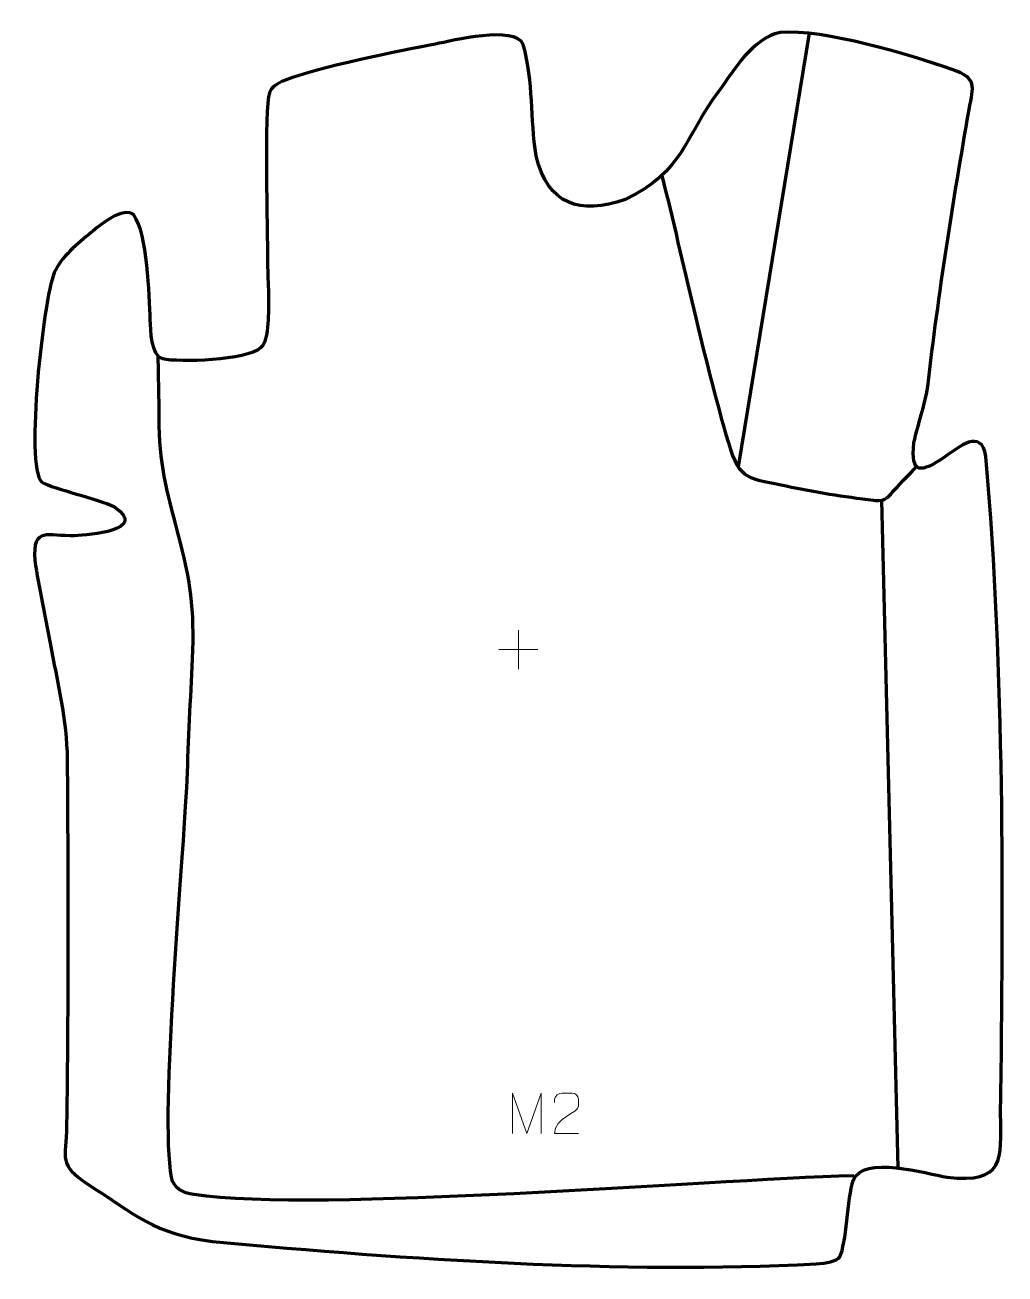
# Model space of a CAD drawing. Header units: millimetres. Extents: x -293 to 311, y -394 to 375.
import ezdxf

# ---------------------------------------------------------------- set-up
doc = ezdxf.new("R2010")
doc.units = ezdxf.units.MM
doc.header["$MEASUREMENT"] = 0
doc.layers.add('layer 2', color=7, linetype='Continuous')
doc.layers.add('layer 3', color=7, linetype='Continuous')

msp = doc.modelspace()

# ---------------------------------------------------------------- linework, layer by layer
at = {"layer": 'layer 2', "color": 142, "lineweight": 158}
for points in [[(189.981, 369.9779), (189.981, 369.9779), (146.3366, 102.7846), (146.3366, 102.7846)], [(234.5126, 82.4294), (234.5126, 82.4294), (244.6966, -329.0806), (244.6966, -329.0806)]]:
    msp.add_open_spline(points, degree=3, dxfattribs=at)
for points, knots in [([(99.2512, 282.3566), (112.8705, 227.7459), (124.386, 171.6123), (140.1998, 117.6958), (140.1998, 117.6958), (147.2137, 93.7822), (152.7655, 96.1421), (175.7387, 91.149), (175.7387, 91.149), (193.9003, 87.2016), (211.1745, 84.5314), (229.6202, 82.3792), (229.6202, 82.3792), (229.6202, 82.3792), (231.1041, 82.2094), (231.1041, 82.2094), (231.1041, 82.2094), (237.079, 81.5402), (239.1075, 84.926), (242.6941, 88.8385), (242.6941, 88.8385), (247.1978, 93.5607), (251.7015, 98.2828), (256.2052, 103.005)], [0, 0, 0, 0, 0.14285714, 0.14285714, 0.14285714, 0.14285714, 0.28571429, 0.28571429, 0.28571429, 0.28571429, 0.42857143, 0.42857143, 0.42857143, 0.42857143, 0.57142857, 0.57142857, 0.57142857, 0.57142857, 0.71428571, 0.71428571, 0.71428571, 0.71428571, 1, 1, 1, 1]), ([(217.5218, -333.8584), (123.9179, -336.574), (-111.7665, -356.7933), (-189.0852, -345.4849), (-189.0852, -345.4849), (-195.9881, -344.4754), (-201.5725, -341.6306), (-202.8401, -334.8777), (-202.8401, -334.8777), (-210.2004, -295.6684), (-195.3135, -138.5851), (-193.2998, -90.1273), (-193.2998, -90.1273), (-192.265, -65.2268), (-191.1676, -40.3302), (-189.972, -15.4369), (-189.972, -15.4369), (-188.4678, 15.5432), (-191.1025, 32.4841), (-198.9413, 62.3101), (-198.9413, 62.3101), (-206.0449, 88.9745), (-210.3019, 105.066), (-210.5509, 133.2233), (-210.5509, 133.2233), (-210.5548, 137.2643), (-210.548, 141.3005), (-210.5795, 145.3418), (-210.5795, 145.3418), (-210.7332, 152.9052), (-210.8869, 160.4687), (-211.0405, 168.0321), (-211.0405, 168.0321), (-211.0405, 168.0321), (-211.102, 171.0575), (-211.102, 171.0575)], [0, 0, 0, 0, 0.1, 0.1, 0.1, 0.1, 0.2, 0.2, 0.2, 0.2, 0.3, 0.3, 0.3, 0.3, 0.4, 0.4, 0.4, 0.4, 0.5, 0.5, 0.5, 0.5, 0.6, 0.6, 0.6, 0.6, 0.7, 0.7, 0.7, 0.7, 0.8, 0.8, 0.8, 0.8, 1, 1, 1, 1])]:
    msp.add_open_spline(points, degree=3, knots=knots, dxfattribs=at)
at = {"layer": 'layer 2', "color": 250, "lineweight": 9}
for points in [[(10.8708, 2.261), (10.8708, 2.261), (10.8708, -21.7169), (10.8708, -21.7169)], [(-1.1181, -9.728), (-1.1181, -9.728), (22.8598, -9.728), (22.8598, -9.728)]]:
    msp.add_open_spline(points, degree=3, dxfattribs=at)
for points, knots in [([(7.2001, -307.8561), (7.2001, -307.8561), (7.2001, -282.8982), (7.2001, -282.8982), (7.2001, -282.8982), (7.2001, -282.8982), (16.1252, -307.8561), (16.1252, -307.8561), (16.1252, -307.8561), (16.1252, -307.8561), (24.8851, -282.8987), (24.8851, -282.8987), (24.8851, -282.8987), (24.8851, -282.8987), (24.8851, -307.8561), (24.8851, -307.8561)], [0, 0, 0, 0, 0.2, 0.2, 0.2, 0.2, 0.4, 0.4, 0.4, 0.4, 0.6, 0.6, 0.6, 0.6, 1, 1, 1, 1]), ([(47.8766, -307.8645), (42.9622, -307.8642), (38.0478, -307.8642), (33.1337, -307.8645), (33.1337, -307.8645), (33.1337, -297.9322), (47.7847, -295.291), (47.8766, -290.9807), (47.8766, -290.9807), (47.8763, -289.5566), (47.8763, -288.1329), (47.8766, -286.7096), (47.8766, -286.7096), (47.8597, -284.6325), (45.7369, -282.9077), (44.0659, -282.8904), (44.0659, -282.8904), (41.9927, -282.8908), (39.9198, -282.8908), (37.8474, -282.8904), (37.8474, -282.8904), (36.0253, -282.8739), (33.2006, -284.666), (33.1337, -286.7596), (33.1337, -286.7596), (33.1337, -286.7596), (33.1337, -288.8144), (33.1337, -288.8144)], [0, 0, 0, 0, 0.125, 0.125, 0.125, 0.125, 0.25, 0.25, 0.25, 0.25, 0.375, 0.375, 0.375, 0.375, 0.5, 0.5, 0.5, 0.5, 0.625, 0.625, 0.625, 0.625, 0.75, 0.75, 0.75, 0.75, 1, 1, 1, 1])]:
    msp.add_open_spline(points, degree=3, knots=knots, dxfattribs=at)
at = {"layer": 'layer 3', "color": 242, "lineweight": 158}
msp.add_open_spline([(-143.7033, 230.5212), (-143.7658, 246.0775), (-145.8003, 324.4704), (-142.5609, 333.3162), (-142.5609, 333.3162), (-141.3027, 336.7519), (-137.6201, 339.1524), (-133.1903, 340.9089), (-133.1903, 340.9089), (-112.3668, 349.166), (-62.6625, 359.0238), (-40.1977, 363.3193), (-40.1977, 363.3193), (-29.9587, 365.3895), (8.6461, 375.0888), (13.8445, 363.0958), (13.8445, 363.0958), (20.3296, 339.4334), (18.1331, 317.7793), (21.7502, 294.3891), (21.7502, 294.3891), (28.9272, 264.3787), (48.8395, 257.8703), (76.5347, 267.4962), (76.5347, 267.4962), (113.1293, 284.8265), (112.1646, 304.9369), (134.3529, 334.282), (134.3529, 334.282), (143.8746, 347.5923), (155.1137, 366.8003), (172.052, 370.5326), (172.052, 370.5326), (199.5647, 372.6947), (251.0545, 356.7557), (278.1057, 347.6962), (278.1057, 347.6962), (293.9114, 342.0653), (291.1735, 337.8603), (288.5473, 323.0842), (288.5473, 323.0842), (278.5671, 266.0534), (269.7454, 209.8978), (263.0098, 152.368), (263.0098, 152.368), (261.0391, 139.5602), (257.2197, 129.8951), (254.47, 117.7691), (254.47, 117.7691), (252.4445, 97.8177), (258.6843, 98.9538), (273.6677, 109.0791), (273.6677, 109.0791), (281.9814, 114.849), (296.1572, 126.9804), (298.9304, 109.2896), (298.9304, 109.2896), (310.3971, -25.8915), (309.8551, -160.5503), (307.9355, -296.0503), (307.9355, -296.0503), (308.1968, -324.0254), (310.6643, -338.7342), (274.9286, -334.741), (274.9286, -334.741), (262.6291, -332.7543), (222.7558, -320.5833), (217.1473, -336.8789), (217.1473, -336.8789), (213.6146, -347.143), (212.999, -376.2671), (208.8264, -383.8013), (208.8264, -383.8013), (206.8723, -386.7078), (200.6937, -387.7736), (194.2505, -388.107), (194.2505, -388.107), (72.5042, -394.4083), (-55.9421, -385.4039), (-177.6461, -374.4182), (-177.6461, -374.4182), (-213.9585, -369.5754), (-224.93, -357.9098), (-254.2148, -339.241), (-254.2148, -339.241), (-273.1913, -326.4812), (-267.7802, -324.1283), (-267.4808, -302.7148), (-267.4808, -302.7148), (-266.4899, -227.6107), (-266.5089, -152.3284), (-267.1465, -77.2193), (-267.1465, -77.2193), (-267.3469, -53.6217), (-273.3958, -29.1141), (-277.6134, -5.8014), (-277.6134, -5.8014), (-280.6721, 10.9984), (-284.5357, 28.5419), (-287.1453, 45.2744), (-287.1453, 45.2744), (-288.4436, 66.6107), (-279.1469, 59.8791), (-262.3419, 60.4136), (-262.3419, 60.4136), (-253.9521, 60.7397), (-216.6209, 63.7491), (-238.0159, 78.1332), (-238.0159, 78.1332), (-248.8163, 83.6812), (-274.4659, 88.7132), (-282.9803, 93.5429), (-282.9803, 93.5429), (-293.1475, 103.9905), (-281.8771, 205.933), (-275.1814, 222.3406), (-275.1814, 222.3406), (-271.3052, 231.8392), (-260.2136, 240.7695), (-252.2753, 247.2873), (-252.2753, 247.2873), (-247.5997, 251.1262), (-232.1433, 264.2336), (-226.111, 257.8956), (-226.111, 257.8956), (-217.5949, 246.3818), (-216.587, 208.8701), (-215.9593, 193.3554), (-215.9593, 193.3554), (-215.7183, 187.3981), (-215.5769, 171.2025), (-208.2687, 169.3249), (-208.2687, 169.3249), (-198.4497, 167.1877), (-156.3692, 168.3413), (-147.9581, 176.1422), (-147.9581, 176.1422), (-143.9788, 179.8328), (-143.7951, 188.0149), (-143.417, 193.1764), (-143.417, 193.1764), (-142.5269, 205.3282), (-143.6256, 218.2631), (-143.7033, 230.5212)], degree=3, knots=[0, 0, 0, 0, 0.02702703, 0.02702703, 0.02702703, 0.02702703, 0.05405405, 0.05405405, 0.05405405, 0.05405405, 0.08108108, 0.08108108, 0.08108108, 0.08108108, 0.10810811, 0.10810811, 0.10810811, 0.10810811, 0.13513514, 0.13513514, 0.13513514, 0.13513514, 0.16216216, 0.16216216, 0.16216216, 0.16216216, 0.18918919, 0.18918919, 0.18918919, 0.18918919, 0.21621622, 0.21621622, 0.21621622, 0.21621622, 0.24324324, 0.24324324, 0.24324324, 0.24324324, 0.27027027, 0.27027027, 0.27027027, 0.27027027, 0.2972973, 0.2972973, 0.2972973, 0.2972973, 0.32432432, 0.32432432, 0.32432432, 0.32432432, 0.35135135, 0.35135135, 0.35135135, 0.35135135, 0.37837838, 0.37837838, 0.37837838, 0.37837838, 0.40540541, 0.40540541, 0.40540541, 0.40540541, 0.43243243, 0.43243243, 0.43243243, 0.43243243, 0.45945946, 0.45945946, 0.45945946, 0.45945946, 0.48648649, 0.48648649, 0.48648649, 0.48648649, 0.51351351, 0.51351351, 0.51351351, 0.51351351, 0.54054054, 0.54054054, 0.54054054, 0.54054054, 0.56756757, 0.56756757, 0.56756757, 0.56756757, 0.59459459, 0.59459459, 0.59459459, 0.59459459, 0.62162162, 0.62162162, 0.62162162, 0.62162162, 0.64864865, 0.64864865, 0.64864865, 0.64864865, 0.67567568, 0.67567568, 0.67567568, 0.67567568, 0.7027027, 0.7027027, 0.7027027, 0.7027027, 0.72972973, 0.72972973, 0.72972973, 0.72972973, 0.75675676, 0.75675676, 0.75675676, 0.75675676, 0.78378378, 0.78378378, 0.78378378, 0.78378378, 0.81081081, 0.81081081, 0.81081081, 0.81081081, 0.83783784, 0.83783784, 0.83783784, 0.83783784, 0.86486486, 0.86486486, 0.86486486, 0.86486486, 0.89189189, 0.89189189, 0.89189189, 0.89189189, 0.91891892, 0.91891892, 0.91891892, 0.91891892, 0.94594595, 0.94594595, 0.94594595, 0.94594595, 1, 1, 1, 1], dxfattribs=at)

doc.saveas('drawing.dxf')
